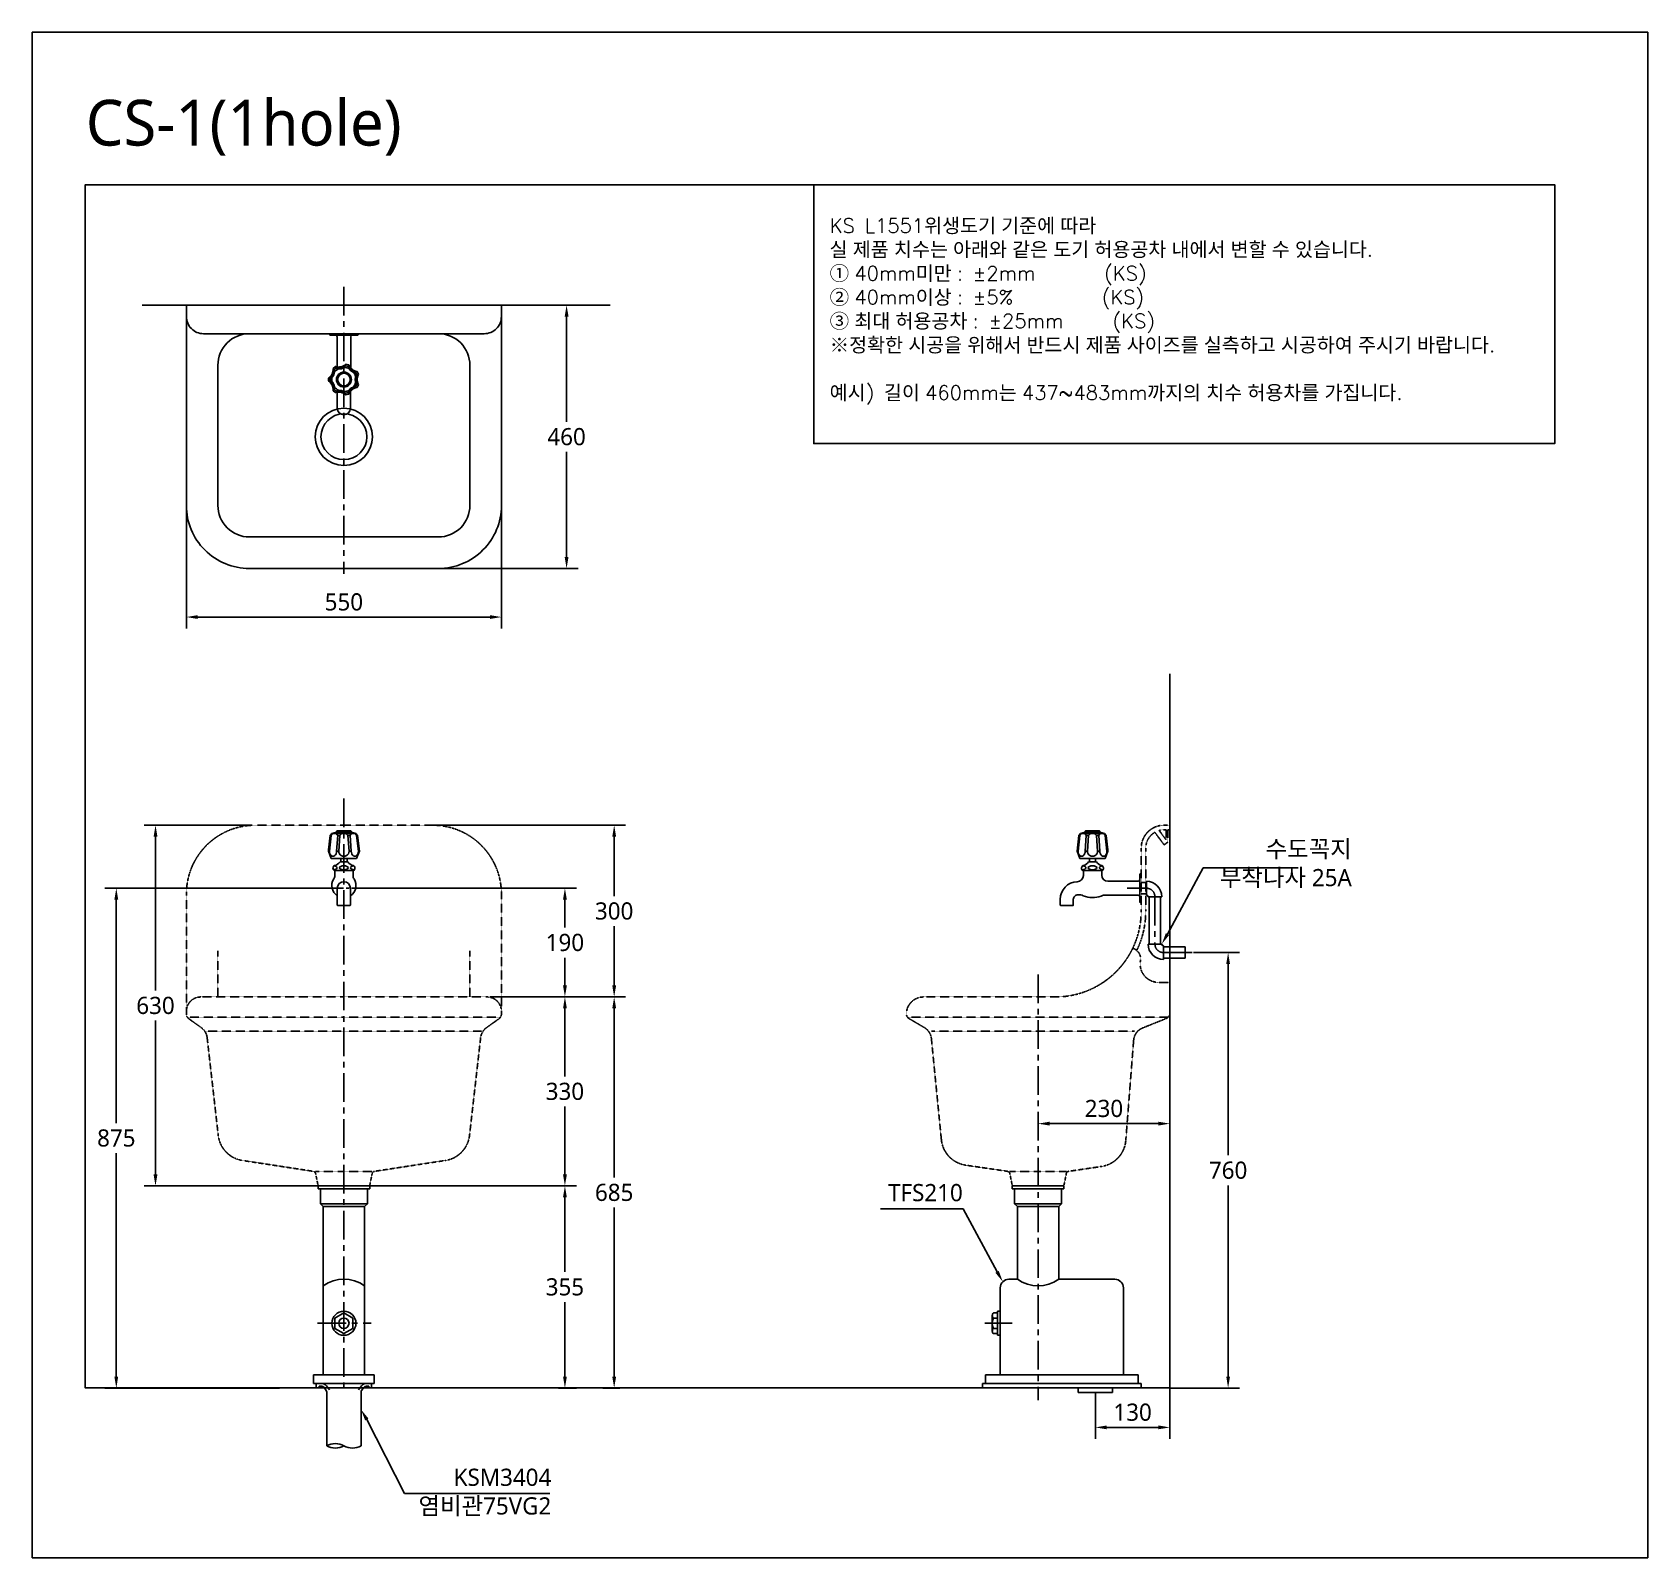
# Model space of a CAD drawing. Extents: x -115 to 2705, y -199 to 2465.
import ezdxf
from ezdxf.lldxf.tags import DXFTag

# ---------------------------------------------------------------- set-up
doc = ezdxf.new("R2010")
doc.units = 0
doc.header["$LTSCALE"] = 20
doc.header["$MEASUREMENT"] = 0
doc.linetypes.add('CENTER', pattern=[2, 1.25, -0.25, 0.25, -0.25])
doc.linetypes.add('HIDDEN2', pattern=[0.1875, 0.125, -0.0625])
doc.layers.get('0').update_dxf_attribs({"linetype": 'CONTINUOUS'})
doc.layers.get('DEFPOINTS').update_dxf_attribs({"linetype": 'CONTINUOUS'})
for name, color, linetype in [('1', 1, 'CONTINUOUS'), ('2', 2, 'CONTINUOUS'), ('3', 3, 'CONTINUOUS'), ('6', 6, 'CONTINUOUS'), ('CENTER', 2, 'CENTER'), ('FAUCET', 4, 'CONTINUOUS')]:
    doc.layers.add(name, color=color, linetype=linetype)
doc.styles.add('GHS', font='romans', dxfattribs={"bigfont": 'ghs'})
doc.styles.add('ROMANS', font='romans')
tags = doc.linetypes.add('DASHED', pattern=[0.75, 0.5, -0.25]).pattern_tags.tags
tags[6:7] = [DXFTag(74, 4), DXFTag(75, 0), DXFTag(340, '0'), DXFTag(46, 1.0), DXFTag(50, 0.0), DXFTag(44, 0.0), DXFTag(45, 0.0)]
tags[4:5] = [DXFTag(74, 4), DXFTag(75, 0), DXFTag(340, '0'), DXFTag(46, 1.0), DXFTag(50, 0.0), DXFTag(44, 0.0), DXFTag(45, 0.0)]
doc.dimstyles.get("Standard").update_dxf_attribs({"dimtxt": 2.5, "dimasz": 2, "dimexe": 2, "dimexo": 1, "dimgap": 2, "dimtad": 1, "dimdec": 0, "dimlfac": 10, "dimrnd": 1, "dimzin": 0, "dimdsep": 46, "dimtxsty": 'Standard', "dimcen": 0, "dimclrt": 2, "dimadec": 0, "dimazin": 0, "dimtfac": 1, "dimtdec": 0, "dimtofl": 0, "dimtmove": 0, "dimatfit": 3, "dimfxl": 0, "dimtolj": 1, "dimtzin": 0, "dimarcsym": 0})

# ---------------------------------------------------------------- blocks, each defined once
blk = doc.blocks.new('*D4')
at = {"layer": '3', "color": 3, "lineweight": -2}
for p, q in [((683.6, 780.3), (834.5, 780.3)), ((814.5, 760.3), (814.5, 641.6)), ((814.5, 470.3), (814.5, 588.9)), ((469.7, 450.3), (834.5, 450.3))]:
    blk.add_line(p, q, dxfattribs=at)
at = {"layer": '3', "color": 3}
for points in [[(811.2, 760.3), (817.9, 760.3), (814.5, 780.3)], [(811.2, 470.3), (817.9, 470.3), (814.5, 450.3)]]:
    blk.add_solid(points, dxfattribs=at)
at = {"layer": 'DEFPOINTS', "color": 0}
for p in [(683.6, 780.3), (469.7, 450.3), (814.5, 450.3)]:
    blk.add_point(p, dxfattribs=at)
at = {"layer": '3', "color": 2, "insert": (814.5, 615.3), "char_height": 30, "attachment_point": 5}
blk.add_mtext('\\A1;{\\fNanumGothic|b0|i0|c129|p50;330}', dxfattribs=at)
blk = doc.blocks.new('*D5')
at = {"layer": '3', "color": 3, "lineweight": -2}
for p, q in [((454.5, 970.3), (834.5, 970.3)), ((814.5, 950.3), (814.5, 901.6)), ((814.5, 800.3), (814.5, 848.9)), ((683.6, 780.3), (834.5, 780.3))]:
    blk.add_line(p, q, dxfattribs=at)
at = {"layer": '3', "color": 3}
for points in [[(811.2, 950.3), (817.9, 950.3), (814.5, 970.3)], [(811.2, 800.3), (817.9, 800.3), (814.5, 780.3)]]:
    blk.add_solid(points, dxfattribs=at)
at = {"layer": 'DEFPOINTS', "color": 0}
for p in [(454.5, 970.3), (683.6, 780.3), (814.5, 780.3)]:
    blk.add_point(p, dxfattribs=at)
at = {"layer": '3', "color": 2, "insert": (814.5, 875.3), "char_height": 30, "attachment_point": 5}
blk.add_mtext('\\A1;{\\fNanumGothic|b0|i0|c129|p50;190}', dxfattribs=at)
blk = doc.blocks.new('*D6')
at = {"layer": '3', "color": 3, "lineweight": -2}
for p, q in [((153.6, 1638.7), (153.6, 1423.8)), ((703.6, 1638.7), (703.6, 1423.8)), ((173.6, 1443.8), (683.6, 1443.8))]:
    blk.add_line(p, q, dxfattribs=at)
at = {"layer": '3', "color": 3}
for points in [[(173.6, 1447.1), (173.6, 1440.5), (153.6, 1443.8)], [(683.6, 1447.1), (683.6, 1440.5), (703.6, 1443.8)]]:
    blk.add_solid(points, dxfattribs=at)
at = {"layer": 'DEFPOINTS', "color": 0}
for p in [(153.6, 1638.7), (703.6, 1638.7), (703.6, 1443.8)]:
    blk.add_point(p, dxfattribs=at)
at = {"layer": '3', "color": 2, "insert": (428.6, 1470.1), "char_height": 30, "attachment_point": 5}
blk.add_mtext('\\A1;{\\fNanumGothic|b0|i0|c129|p50;550}', dxfattribs=at)
blk = doc.blocks.new('*D7')
at = {"layer": '3', "color": 3, "lineweight": -2}
for p, q in [((268.6, 1080.3), (79.7, 1080.3)), ((99.7, 1060.3), (99.7, 791.6)), ((99.7, 470.3), (99.7, 738.9)), ((387.6, 450.3), (79.7, 450.3))]:
    blk.add_line(p, q, dxfattribs=at)
at = {"layer": '3', "color": 3}
for points in [[(96.4, 1060.3), (103.1, 1060.3), (99.7, 1080.3)], [(96.4, 470.3), (103.1, 470.3), (99.7, 450.3)]]:
    blk.add_solid(points, dxfattribs=at)
at = {"layer": 'DEFPOINTS', "color": 0}
for p in [(99.7, 1080.3), (268.6, 1080.3), (387.6, 450.3)]:
    blk.add_point(p, dxfattribs=at)
at = {"layer": '3', "color": 2, "insert": (99.7, 765.3), "char_height": 30, "attachment_point": 5}
blk.add_mtext('\\A1;{\\fNanumGothic|b0|i0|c129|p50;630}', dxfattribs=at)
blk = doc.blocks.new('*D8')
at = {"layer": '3', "color": 3, "lineweight": -2}
for p, q in [((814.5, 450.3), (834.5, 450.3)), ((814.5, 430.3), (814.5, 300.1)), ((814.5, 117.3), (814.5, 247.4)), ((803.2, 97.3), (834.5, 97.3))]:
    blk.add_line(p, q, dxfattribs=at)
at = {"layer": '3', "color": 3}
for points in [[(811.2, 430.3), (817.9, 430.3), (814.5, 450.3)], [(811.2, 117.3), (817.9, 117.3), (814.5, 97.3)]]:
    blk.add_solid(points, dxfattribs=at)
at = {"layer": 'DEFPOINTS', "color": 0}
for p in [(814.5, 450.3), (803.2, 97.3), (814.5, 97.3)]:
    blk.add_point(p, dxfattribs=at)
at = {"layer": '3', "color": 2, "insert": (814.5, 273.8), "char_height": 30, "attachment_point": 5}
blk.add_mtext('\\A1;{\\fNanumGothic|b0|i0|c0|p50;355}', dxfattribs=at)
blk = doc.blocks.new('*D9')
at = {"layer": '3', "color": 3, "lineweight": -2}
for p, q in [((834.5, 780.3), (920.5, 780.3)), ((900.5, 760.3), (900.5, 465.1)), ((900.5, 117.3), (900.5, 412.5)), ((910.5, 97.3), (880.5, 97.3))]:
    blk.add_line(p, q, dxfattribs=at)
at = {"layer": '3', "color": 3}
for points in [[(897.2, 760.3), (903.9, 760.3), (900.5, 780.3)], [(897.2, 117.3), (903.9, 117.3), (900.5, 97.3)]]:
    blk.add_solid(points, dxfattribs=at)
at = {"layer": 'DEFPOINTS', "color": 0}
for p in [(834.5, 780.3), (900.5, 97.3), (910.5, 97.3)]:
    blk.add_point(p, dxfattribs=at)
at = {"layer": '3', "color": 2, "insert": (900.5, 438.8), "char_height": 30, "attachment_point": 5}
blk.add_mtext('\\A1;{\\fNanumGothic|b0|i0|c0|p50;685}', dxfattribs=at)
blk = doc.blocks.new('*D10')
at = {"layer": '3', "color": 3, "lineweight": -2}
for p, q in [((588.6, 1080.3), (920.5, 1080.3)), ((900.5, 1060.3), (900.5, 956.6)), ((900.5, 800.3), (900.5, 903.9)), ((834.5, 780.3), (920.5, 780.3))]:
    blk.add_line(p, q, dxfattribs=at)
at = {"layer": '3', "color": 3}
for points in [[(897.2, 1060.3), (903.9, 1060.3), (900.5, 1080.3)], [(897.2, 800.3), (903.9, 800.3), (900.5, 780.3)]]:
    blk.add_solid(points, dxfattribs=at)
at = {"layer": 'DEFPOINTS', "color": 0}
for p in [(588.6, 1080.3), (900.5, 1080.3), (834.5, 780.3)]:
    blk.add_point(p, dxfattribs=at)
at = {"layer": '3', "color": 2, "insert": (900.5, 930.3), "char_height": 30, "attachment_point": 5}
blk.add_mtext('\\A1;{\\fNanumGothic|b0|i0|c129|p50;300}', dxfattribs=at)
blk = doc.blocks.new('*D11')
at = {"layer": '3', "color": 3, "lineweight": -2}
for p, q in [((1640.6, 559), (1640.6, 579)), ((1870.6, 559), (1870.6, 579)), ((1660.6, 559), (1850.6, 559))]:
    blk.add_line(p, q, dxfattribs=at)
at = {"layer": '3', "color": 3}
for points in [[(1660.6, 562.4), (1660.6, 555.7), (1640.6, 559)], [(1850.6, 562.4), (1850.6, 555.7), (1870.6, 559)]]:
    blk.add_solid(points, dxfattribs=at)
at = {"layer": 'DEFPOINTS', "color": 0}
for p in [(1640.6, 559), (1870.6, 559), (1870.6, 559)]:
    blk.add_point(p, dxfattribs=at)
at = {"layer": '3', "color": 2, "insert": (1755.6, 585.4), "char_height": 30, "attachment_point": 5}
blk.add_mtext('\\A1;{\\fNanumGothic|b0|i0|c129|p50;230}', dxfattribs=at)
blk = doc.blocks.new('*D12')
at = {"layer": '3', "color": 3, "lineweight": -2}
for p, q in [((1911.8, 857.8), (1992.4, 857.8)), ((1972.4, 837.8), (1972.4, 503.9)), ((1972.4, 117.3), (1972.4, 451.2)), ((1870.6, 97.3), (1992.4, 97.3))]:
    blk.add_line(p, q, dxfattribs=at)
at = {"layer": '3', "color": 3}
for points in [[(1969.1, 837.8), (1975.7, 837.8), (1972.4, 857.8)], [(1969.1, 117.3), (1975.7, 117.3), (1972.4, 97.3)]]:
    blk.add_solid(points, dxfattribs=at)
at = {"layer": 'DEFPOINTS', "color": 0}
for p in [(1911.8, 857.8), (1972.4, 857.8), (1870.6, 97.3)]:
    blk.add_point(p, dxfattribs=at)
at = {"layer": '3', "color": 2, "insert": (1972.4, 477.5), "char_height": 30, "attachment_point": 5}
blk.add_mtext('\\A1;{\\fNanumGothic|b0|i0|c129|p50;760}', dxfattribs=at)
blk = doc.blocks.new('*D13')
at = {"layer": '3', "color": 3, "lineweight": -2}
for p, q in [((1740.6, 89.4), (1740.6, 8.5)), ((1870.6, 97.3), (1870.6, 8.5)), ((1760.6, 28.5), (1850.6, 28.5))]:
    blk.add_line(p, q, dxfattribs=at)
at = {"layer": '3', "color": 3}
for points in [[(1760.6, 31.9), (1760.6, 25.2), (1740.6, 28.5)], [(1850.6, 31.9), (1850.6, 25.2), (1870.6, 28.5)]]:
    blk.add_solid(points, dxfattribs=at)
at = {"layer": 'DEFPOINTS', "color": 0}
for p in [(1740.6, 89.4), (1870.6, 97.3), (1870.6, 28.5)]:
    blk.add_point(p, dxfattribs=at)
at = {"layer": '3', "color": 2, "insert": (1805.6, 54.9), "char_height": 30, "attachment_point": 5}
blk.add_mtext('\\A1;{\\fNanumGothic|b0|i0|c129|p50;130}', dxfattribs=at)
blk = doc.blocks.new('*D14')
at = {"layer": '3', "color": 3, "lineweight": -2}
for p, q in [((402.7, 970.3), (11.3, 970.3)), ((31.3, 950.3), (31.3, 560.1)), ((31.3, 117.3), (31.3, 507.5)), ((316.3, 97.3), (11.3, 97.3))]:
    blk.add_line(p, q, dxfattribs=at)
at = {"layer": '3', "color": 3}
for points in [[(27.9, 950.3), (34.6, 950.3), (31.3, 970.3)], [(27.9, 117.3), (34.6, 117.3), (31.3, 97.3)]]:
    blk.add_solid(points, dxfattribs=at)
at = {"layer": 'DEFPOINTS', "color": 0}
for p in [(402.7, 970.3), (31.3, 97.3), (316.3, 97.3)]:
    blk.add_point(p, dxfattribs=at)
at = {"layer": '3', "color": 2, "insert": (31.3, 533.8), "char_height": 30, "attachment_point": 5}
blk.add_mtext('\\A1;{\\fNanumGothic|b0|i0|c0|p50;875}', dxfattribs=at)
blk = doc.blocks.new('*D15')
at = {"layer": '3', "color": 3, "lineweight": -2}
for p, q in [((708.6, 1988.7), (837.4, 1988.7)), ((817.4, 1968.7), (817.4, 1785)), ((817.4, 1548.7), (817.4, 1732.4)), ((578.5, 1528.7), (837.4, 1528.7))]:
    blk.add_line(p, q, dxfattribs=at)
at = {"layer": '3', "color": 3}
for points in [[(814.1, 1968.7), (820.8, 1968.7), (817.4, 1988.7)], [(814.1, 1548.7), (820.8, 1548.7), (817.4, 1528.7)]]:
    blk.add_solid(points, dxfattribs=at)
at = {"layer": 'DEFPOINTS', "color": 0}
for p in [(708.6, 1988.7), (578.5, 1528.7), (817.4, 1528.7)]:
    blk.add_point(p, dxfattribs=at)
at = {"layer": '3', "color": 2, "insert": (817.4, 1758.7), "char_height": 30, "attachment_point": 5}
blk.add_mtext('\\A1;{\\fNanumGothic|b0|i0|c129|p50;460}', dxfattribs=at)

msp = doc.modelspace()

# ---------------------------------------------------------------- linework, layer by layer
at = {"color": 7}
msp.add_line((76.7037, 1988.69799), (893.78138, 1988.69799), dxfattribs=at)
at = {"linetype": 'HIDDEN2', "ltscale": 0.075}
for p, q in [((1860.61106, 1072.25841), (1862.61106, 1072.25841)), ((1862.61106, 1072.25841), (1864.10787, 1072.25841)), ((1864.10787, 1054.75934), (1864.10787, 1072.25841)), ((1867.10787, 1050.73209), (1867.10787, 1072.25841)), ((1867.10787, 1072.25841), (1870.61106, 1072.25841)), ((1844.38739, 1067.84088), (1860.69228, 1045.95295)), ((1851.95999, 1071.06683), (1864.10787, 1054.75934)), ((1860.69228, 1045.95295), (1867.10787, 1050.73209)), ((1828.61106, 930.25841), (1828.61106, 1040.25841)), ((208.63512, 860.91217), (208.63512, 780.26078)), ((648.63512, 860.91217), (648.63512, 780.26078)), ((1850.84842, 805.77489), (1870.61106, 805.77489)), ((1412.41414, 745.25841), (1867.9907, 745.25841)), ((1454.6869, 720.25841), (1808.6428, 720.25841)), ((1514.25463, 486.4873), (1587.12638, 475.77086)), ((1694.09574, 475.77086), (1751.15335, 484.16169)), ((1591.30182, 471.80465), (1595.12873, 452.67006)), ((1686.09339, 452.67006), (1689.92031, 471.80465)), ((1598.07047, 450.25841), (1640.61106, 450.25841)), ((1640.61106, 450.25841), (1683.15165, 450.25841))]:
    msp.add_line(p, q, dxfattribs=at)
at = {"color": 2}
for p, q in [((383.63512, 450.26078), (383.63512, 445.26078)), ((383.63512, 450.26078), (473.63512, 450.26078)), ((428.63512, 445.26078), (383.63512, 445.26078)), ((387.5983, 419.19365), (387.5983, 445.26078)), ((428.63512, 445.26078), (473.63512, 445.26078)), ((469.67193, 419.19365), (469.67193, 445.26078)), ((473.63512, 450.26078), (473.63512, 445.26078)), ((1595.61106, 450.25841), (1685.61106, 450.25841)), ((1595.61106, 450.25841), (1595.61106, 445.25841)), ((1640.61106, 445.25841), (1595.61106, 445.25841)), ((1599.57425, 419.19129), (1599.57425, 445.25841)), ((1640.61106, 445.25841), (1685.61106, 445.25841)), ((1681.64788, 419.19129), (1681.64788, 445.25841)), ((1685.61106, 450.25841), (1685.61106, 445.25841)), ((428.63512, 419.19365), (387.5983, 419.19365)), ((392.5983, 414.19365), (387.5983, 419.19365)), ((428.63512, 414.19365), (392.5983, 414.19365)), ((392.63512, 120.32448), (392.63512, 414.19365)), ((428.63512, 419.19365), (469.67193, 419.19365)), ((428.63512, 414.19365), (464.67193, 414.19365)), ((464.63512, 120.32448), (464.63512, 414.19365)), ((464.67193, 414.19365), (469.67193, 419.19365)), ((1640.61106, 419.19129), (1599.57425, 419.19129)), ((1604.57425, 414.19129), (1599.57425, 419.19129)), ((1640.61106, 414.19129), (1604.57425, 414.19129)), ((1604.61106, 287.32448), (1604.61106, 414.19129)), ((1640.61106, 419.19129), (1681.64788, 419.19129)), ((1640.61106, 414.19129), (1676.64788, 414.19129)), ((1676.61106, 287.32448), (1676.61106, 414.19129)), ((1676.64788, 414.19129), (1681.64788, 419.19129)), ((1604.61106, 287.32448), (1589.61106, 287.32448)), ((1774.61106, 287.32448), (1676.61106, 287.32448)), ((1574.61106, 120.32448), (1574.61106, 272.32448)), ((1789.61106, 120.32448), (1789.61106, 272.32448)), ((1562.61106, 228.33258), (1569.61106, 228.33258)), ((1569.61106, 189.33258), (1569.61106, 231.33258)), ((1569.61106, 231.33258), (1574.61106, 231.33258)), ((1560.61106, 223.83258), (1560.61106, 196.83258)), ((1562.61106, 219.33258), (1569.61106, 219.33258)), ((1562.61106, 201.33258), (1569.61106, 201.33258)), ((1562.61106, 192.33258), (1569.61106, 192.33258)), ((1569.61106, 189.33258), (1574.61106, 189.33258)), ((428.63512, 120.2905), (375.63512, 120.2905)), ((375.63512, 120.2905), (375.63512, 105.2905)), ((428.63512, 120.2905), (481.63512, 120.2905)), ((481.63512, 120.2905), (481.63512, 105.2905)), ((1682.11106, 120.2905), (1548.61106, 120.2905)), ((1548.61106, 120.2905), (1548.61106, 105.2905)), ((1682.11106, 120.2905), (1815.61106, 120.2905)), ((1815.61106, 120.2905), (1815.61106, 105.2905)), ((428.63512, 105.2905), (375.63512, 105.2905)), ((428.63512, 105.2905), (481.63512, 105.2905)), ((1682.11106, 105.2905), (1543.61106, 105.2905)), ((1543.61106, 105.2905), (1543.61106, 97.32448)), ((1682.11106, 105.2905), (1820.61106, 105.2905)), ((1820.61106, 105.2905), (1820.61106, 97.32448))]:
    msp.add_line(p, q, dxfattribs=at)
at = {"color": 7}
msp.add_lwpolyline([(153.63512, 1988.69799), (703.63512, 1988.69799), (703.63512, 1638.69799, -0.4142135624), (593.63512, 1528.69799), (263.63512, 1528.69799, -0.4142135624), (153.63512, 1638.69799)], format="xyb", close=True, dxfattribs=at)
for points in [[(153.63512, 1968.69962, 0.4142135624), (183.63512, 1938.69962), (263.63512, 1938.69962), (593.63512, 1938.69962), (673.63512, 1938.69962, 0.4142135624), (703.63512, 1968.69962, 0.4142135624)], [(263.63512, 1938.69962, 0.4142135624), (208.63512, 1883.69962), (208.63512, 1638.69799, 0.4142135624), (263.63512, 1583.69799), (593.63512, 1583.69799, 0.4142135624), (648.63512, 1638.69799), (648.63512, 1883.69962, 0.4142135624), (593.63512, 1938.69962, 0.4142135624)]]:
    msp.add_lwpolyline(points, format="xyb", dxfattribs=at)
at = {"linetype": 'HIDDEN2', "ltscale": 0.075}
msp.add_lwpolyline([(428.63512, 1080.26078), (273.63512, 1080.26078, 0.4142135624), (153.63512, 960.26078), (153.63512, 750.40696, 0.2422133275), (157.82274, 742.26962), (179.58209, 726.72722, -0.2124619272), (189.89127, 709.20663), (209.29135, 538.48593, 0.3401894009), (251.69691, 494.66345), (375.15044, 475.77323, -0.316854613), (379.32587, 471.80702), (383.15279, 452.67243, 0.357510765), (386.09453, 450.26078), (428.63512, 450.26078), (471.17571, 450.26078, 0.357510765), (474.11745, 452.67243), (477.94437, 471.80702, -0.316854613), (482.1198, 475.77323), (605.57332, 494.66345, 0.3401894009), (647.97889, 538.48593), (667.37896, 709.20663, -0.2124619272), (677.68814, 726.72722), (699.4475, 742.26962, 0.2422133275), (703.63512, 750.40696), (703.63512, 960.26078, 0.4142135624), (583.63512, 1080.26078)], format="xyb", close=True, dxfattribs=at)
for points in [[(1514.25463, 486.4873, -0.3442922307), (1471.77149, 531.04019), (1454.32936, 707.6161, 0.2395024871), (1442.13271, 726.70295), (1415.55076, 742.35062, -0.2752148499), (1410.62997, 751.32335, -0.4038521054), (1440.61106, 780.25841), (1670.61106, 780.25841, 0.4142135624), (1820.61106, 930.25841), (1820.61106, 1040.25841, -0.4142135624), (1860.61106, 1080.25841), (1870.61106, 1080.25841), (1870.61106, 752.00681, -0.3058553801), (1864.3529, 742.73327), (1823.01221, 726.05248, 0.2846059534), (1807.44317, 704.82115), (1793.72592, 529.72456, -0.3499729081), (1751.15335, 484.16169)], [(1805.79612, 865.25841, -0.3856312961), (1819.3346, 843.51249, 0.467748096), (1850.84842, 805.77489, 0.467748096)], [(428.63512, 780.26078), (178.63512, 780.26078, 0.4142135624), (153.63512, 755.26078)], [(703.63512, 755.26078, 0.4142135624), (678.63512, 780.26078), (428.63512, 780.26078)]]:
    msp.add_lwpolyline(points, format="xyb", dxfattribs=at)
for points in [[(155.06092, 745.26078), (428.63512, 745.26078)], [(428.63512, 745.26078), (702.20931, 745.26078)], [(188.21548, 720.26078), (428.63512, 720.26078)], [(428.63512, 720.26078), (669.05476, 720.26078)], [(378.94474, 475.26078), (428.63512, 475.26078), (478.32549, 475.26078)], [(1590.92069, 475.25841), (1640.61106, 475.25841), (1690.30144, 475.25841)]]:
    msp.add_lwpolyline(points, dxfattribs=at)
at = {"color": 2}
msp.add_lwpolyline([(444.22358, 219.33258), (428.63512, 228.33258), (413.04666, 219.33258), (413.04666, 201.33258), (428.63512, 192.33258), (444.22358, 201.33258)], close=True, dxfattribs=at)
at = {"color": 7}
for radius in [50, 40]:
    msp.add_circle((428.63512, 1758.69799), radius, dxfattribs=at)
at = {"color": 2}
for radius in [21, 9]:
    msp.add_circle((428.63512, 210.33258), radius, dxfattribs=at)
at = {"linetype": 'HIDDEN2', "ltscale": 0.075}
for centre, radius, start, end in [((1860.61106, 1040.25841), 32, 90, 105.68486199), ((1860.61106, 1040.25841), 32, 120.46352878, 180), ((1670.61106, 930.25841), 158, 334.20152195, 0), ((1586.39891, 470.82407), 5, 11.30993247, 81.63411388), ((1598.07047, 453.25841), 3, 191.30993247, 270), ((1683.15165, 453.25841), 3, 270, 348.69006753), ((1694.82321, 470.82407), 5, 98.36588612, 168.69006753)]:
    msp.add_arc(centre, radius, start, end, dxfattribs=at)
at = {"color": 2}
for centre, radius, start, end in [((428.63512, 225.11866), 62.20582, 54.63915617, 125.36084383), ((1589.61106, 272.32448), 15, 90, 180), ((1640.61106, 338.05478), 62.20582, 234.63915617, 305.36084383), ((1774.61106, 272.32448), 15, 360, 90), ((1566.67356, 223.83258), 6.0625, 132.07502205, 227.92497795), ((1581.86106, 210.33258), 21.25, 154.94238458, 205.05761542), ((1566.67356, 196.83258), 6.0625, 132.07502205, 227.92497795)]:
    msp.add_arc(centre, radius, start, end, dxfattribs=at)
at = {"layer": '1', "color": 3}
for p, q in [((1928.69345, 1005.63367), (1866.61106, 890.0954)), ((1928.69345, 1005.63367), (2094.41352, 1005.63367)), ((1510.01228, 410.03883), (1365.70077, 410.03883)), ((1510.01228, 410.03883), (1569.00446, 300.25159)), ((534.27507, -87.15323), (468.63512, 42.25577)), ((534.27507, -87.15323), (788.42979, -87.15323))]:
    msp.add_line(p, q, dxfattribs=at)
for points in [[(1863.72431, 891.76206), (1869.49781, 888.42873), (1856.61106, 872.77489)], [(1571.89121, 301.91825), (1566.11771, 298.58492), (1579.00446, 282.93108)], [(465.74837, 40.5891), (471.52187, 43.92244), (458.63512, 59.57628)]]:
    msp.add_solid(points, dxfattribs=at)
at = {"layer": '3', "color": 7}
msp.add_lwpolyline([(-115.36359, 2465.10469), (2704.90514, 2465.10469), (2704.90514, -199.07542), (-115.36359, -199.07542)], close=True, dxfattribs=at)
at = {"layer": '3', "linetype": 'DASHED'}
msp.add_lwpolyline([(1248.85742, 2198.69799), (2542.73398, 2198.69799), (2542.73398, 1746.85144), (1248.85742, 1746.85144)], close=True, dxfattribs=at)
at = {"layer": '3'}
msp.add_arc((1859.61106, 872.77489), 25, 180, 180, dxfattribs=at)
at = {"layer": '6', "color": 5}
msp.add_lwpolyline([(1248.85742, 2198.69799), (-22.89728, 2198.69799), (-22.89728, 97.32448), (1870.61106, 97.32448), (1870.61106, 1344.46821)], dxfattribs=at)
at = {"layer": 'CENTER', "color": 1, "linetype": 'CENTER', "ltscale": 2}
for p, q in [((428.63512, 2020.45297), (428.63512, 1519.42506)), ((428.63512, 1126.94738), (428.63512, 88.64754)), ((1640.61106, 819.47821), (1640.61106, 76.33779))]:
    msp.add_line(p, q, dxfattribs=at)
at = {"layer": 'CENTER', "color": 2, "linetype": 'CENTER'}
msp.add_line((402.74384, 970.26078), (454.46251, 970.26078), dxfattribs=at)
at = {"layer": 'CENTER', "color": 2, "linetype": 'CENTER', "ltscale": 2}
for p, q in [((1795.95279, 970.26078), (1829.61106, 970.26078)), ((1844.61106, 955.26078), (1844.61106, 872.77489)), ((1859.61106, 857.77489), (1911.79664, 857.77489)), ((382.43832, 210.33258), (476.42548, 210.33258)), ((1547.49185, 210.33258), (1595.51011, 210.33258))]:
    msp.add_line(p, q, dxfattribs=at)
for centre, start, end in [((1829.61106, 955.26078), 360, 90), ((1859.61106, 872.77489), 180, 270)]:
    msp.add_arc(centre, 15, start, end, dxfattribs=at)
at = {"layer": 'FAUCET', "color": 4, "linetype": 'Continuous'}
for p, q in [((404.88512, 1936.19962), (413.63512, 1936.19962)), ((443.63512, 1936.19962), (413.63512, 1936.19962)), ((416.63512, 1933.19962), (416.63512, 1880.65903)), ((440.63512, 1933.19962), (440.63512, 1878.66341)), ((452.38512, 1936.19962), (443.63512, 1936.19962)), ((413.75547, 1881.30056), (409.84631, 1878.18311)), ((409.84631, 1878.18311), (411.90597, 1875.84097)), ((413.75547, 1881.30056), (415.58057, 1878.77137)), ((432.20586, 1885.51174), (431.65888, 1882.44114)), ((437.0805, 1884.39913), (432.20586, 1885.51174)), ((437.0805, 1884.39913), (436.24104, 1881.39529)), ((451.87657, 1872.59967), (449.13484, 1871.11283)), ((454.04599, 1868.09482), (451.17409, 1866.87828)), ((454.04599, 1868.09482), (451.87657, 1872.59967)), ((401.63512, 1861.13238), (401.63512, 1856.13238)), ((401.63512, 1861.13238), (404.75045, 1860.98238)), ((401.63512, 1856.13238), (404.75045, 1856.28238)), ((409.84631, 1839.08166), (411.90597, 1841.4238)), ((409.84631, 1839.08166), (413.75547, 1835.96421)), ((413.75547, 1835.96421), (415.58057, 1838.49339)), ((417.13512, 1836.6702), (417.13512, 1808.69962)), ((428.63512, 1858.13238), (428.63512, 1859.13238)), ((428.63512, 1858.13238), (428.63512, 1859.13238)), ((428.63512, 1858.13238), (428.63512, 1859.13238)), ((428.63512, 1858.54238), (428.63512, 1858.72238)), ((432.20586, 1831.75303), (431.65888, 1834.82363)), ((437.0805, 1832.86563), (436.24104, 1835.86947)), ((440.13512, 1838.02341), (440.13512, 1808.69962)), ((451.87657, 1844.6651), (449.13484, 1846.15194)), ((454.04599, 1849.16994), (451.17409, 1850.38649)), ((451.87657, 1844.6651), (454.04599, 1849.16994)), ((432.20586, 1831.75303), (437.0805, 1832.86563)), ((477.02187, 97.32448), (380.24836, 97.32448)), ((385.26617, 97.32448), (385.26617, 100.27269)), ((385.26617, 100.27269), (389.86948, 100.27269)), ((393.92463, 98.21025), (397.67245, 93.06774)), ((398.63512, 90.11237), (398.63512, -3.67552)), ((458.63512, 90.11237), (458.63512, -3.67552)), ((463.34561, 98.21025), (459.59778, 93.06774)), ((472.00406, 100.27269), (467.40076, 100.27269)), ((472.00406, 97.32448), (472.00406, 100.27269)), ((1710.61106, 97.32448), (1710.61106, 89.35845)), ((1710.61106, 89.35845), (1770.61106, 89.35845)), ((1770.61106, 97.32448), (1770.61106, 89.35845))]:
    msp.add_line(p, q, dxfattribs=at)
at = {"layer": 'FAUCET'}
for p, q in [((404.63512, 1062.06078), (401.89387, 1037.38951)), ((406.36884, 1062.06699), (403.36131, 1035.06783)), ((407.63512, 1066.06078), (404.63512, 1062.06078)), ((406.36884, 1062.06699), (404.64267, 1062.06747)), ((415.63512, 1068.06078), (407.63512, 1066.06078)), ((415.7031, 1066.06078), (407.63512, 1066.06078)), ((428.63512, 1068.06078), (415.63512, 1068.06078)), ((418.23512, 1068.06078), (415.63512, 1068.06078)), ((449.63512, 1066.06078), (415.70311, 1066.06078)), ((415.73631, 1068.43842), (416.10639, 1069.8196)), ((417.83391, 1062.06078), (415.77426, 1035.06078)), ((418.55788, 1068.06078), (416.02609, 1068.06078)), ((417.63512, 1070.56078), (417.07232, 1070.56078)), ((417.63512, 1070.56078), (428.63512, 1070.56078)), ((417.75483, 1062.06078), (421.51285, 1062.06078)), ((418.23512, 1068.06078), (428.63512, 1068.06078)), ((418.23512, 1068.06078), (418.55788, 1068.06078)), ((421.50852, 1062.06078), (419.68342, 1035.06078)), ((420.88567, 1068.06078), (428.63512, 1068.06078)), ((420.88567, 1068.06078), (423.43693, 1068.06078)), ((423.43693, 1068.06078), (428.63512, 1068.06078)), ((439.63512, 1070.56078), (428.63512, 1070.56078)), ((436.38456, 1068.06078), (428.63512, 1068.06078)), ((433.83331, 1068.06078), (428.63512, 1068.06078)), ((439.03512, 1068.06078), (428.63512, 1068.06078)), ((439.51541, 1062.06078), (435.75738, 1062.06078)), ((435.76172, 1062.06078), (437.58682, 1035.06078)), ((438.71236, 1068.06078), (441.24415, 1068.06078)), ((439.03512, 1068.06078), (438.71236, 1068.06078)), ((439.03512, 1068.06078), (441.63512, 1068.06078)), ((439.03512, 1068.06078), (441.63512, 1068.06078)), ((439.43633, 1062.06078), (441.49598, 1035.06078)), ((439.63512, 1070.56078), (440.19792, 1070.56078)), ((441.53393, 1068.43842), (441.16384, 1069.8196)), ((441.63512, 1068.06078), (449.63512, 1066.06078)), ((449.63512, 1066.06078), (452.63512, 1062.06078)), ((450.90895, 1062.06078), (453.90895, 1035.06078)), ((450.90895, 1062.06078), (452.63512, 1062.06078)), ((452.63512, 1062.06078), (455.63512, 1035.06078)), ((1711.61106, 1062.06078), (1708.61106, 1035.06078)), ((1713.33723, 1062.06078), (1710.33723, 1035.06078)), ((1714.61106, 1066.06078), (1711.61106, 1062.06078)), ((1713.33723, 1062.06078), (1711.61106, 1062.06078)), ((1722.61106, 1068.06078), (1714.61106, 1066.06078)), ((1714.61106, 1066.06078), (1748.54307, 1066.06078)), ((1725.21106, 1068.06078), (1722.61106, 1068.06078)), ((1725.21106, 1068.06078), (1722.61106, 1068.06078)), ((1722.71225, 1068.43842), (1723.08234, 1069.8196)), ((1724.80985, 1062.06078), (1722.7502, 1035.06078)), ((1725.53382, 1068.06078), (1723.00203, 1068.06078)), ((1724.61106, 1070.56078), (1724.04826, 1070.56078)), ((1724.61106, 1070.56078), (1735.61106, 1070.56078)), ((1724.73077, 1062.06078), (1728.4888, 1062.06078)), ((1725.21106, 1068.06078), (1735.61106, 1068.06078)), ((1725.21106, 1068.06078), (1725.53382, 1068.06078)), ((1728.48446, 1062.06078), (1726.65936, 1035.06078)), ((1727.86162, 1068.06078), (1735.61106, 1068.06078)), ((1730.41287, 1068.06078), (1735.61106, 1068.06078)), ((1746.61106, 1070.56078), (1735.61106, 1070.56078)), ((1740.80925, 1068.06078), (1735.61106, 1068.06078)), ((1743.36051, 1068.06078), (1735.61106, 1068.06078)), ((1746.01106, 1068.06078), (1735.61106, 1068.06078)), ((1735.61106, 1068.06078), (1748.61106, 1068.06078)), ((1743.36051, 1068.06078), (1740.80925, 1068.06078)), ((1746.49135, 1062.06078), (1742.73333, 1062.06078)), ((1742.73766, 1062.06078), (1744.56277, 1035.06078)), ((1746.01106, 1068.06078), (1745.6883, 1068.06078)), ((1745.6883, 1068.06078), (1748.2201, 1068.06078)), ((1746.01106, 1068.06078), (1748.61106, 1068.06078)), ((1746.41227, 1062.06078), (1748.47192, 1035.06078)), ((1746.61106, 1070.56078), (1747.17386, 1070.56078)), ((1748.50987, 1068.43842), (1748.13979, 1069.8196)), ((1748.54308, 1066.06078), (1756.61106, 1066.06078)), ((1748.61106, 1068.06078), (1756.61106, 1066.06078)), ((1756.61106, 1066.06078), (1759.61106, 1062.06078)), ((1757.87734, 1062.06699), (1759.60351, 1062.06747)), ((1757.87734, 1062.06699), (1760.88487, 1035.06783)), ((1759.61106, 1062.06078), (1762.35231, 1037.38951)), ((401.89387, 1037.38951), (401.63512, 1035.06078)), ((401.63512, 1035.06078), (406.63512, 1022.06078)), ((403.36131, 1035.06783), (401.63514, 1035.06831)), ((428.63512, 1022.06078), (406.63512, 1022.06078)), ((415.77426, 1035.06078), (419.68342, 1035.06078)), ((421.88512, 1016.07894), (422.88512, 1016.07894)), ((422.88512, 1016.07894), (423.13512, 1016.07894)), ((423.13512, 1019.86302), (423.13512, 1022.06078)), ((423.13512, 1019.86302), (423.13512, 1016.07894)), ((423.13512, 1016.07894), (434.13512, 1016.07894)), ((450.63512, 1022.06078), (428.63512, 1022.06078)), ((434.13512, 1016.07894), (434.13512, 1022.06078)), ((434.38512, 1016.07894), (434.13512, 1016.07894)), ((435.38512, 1016.07894), (434.38512, 1016.07894)), ((441.49598, 1035.06078), (437.58682, 1035.06078)), ((455.63512, 1035.06078), (450.63512, 1022.06078)), ((453.90895, 1035.06078), (455.63512, 1035.06078)), ((1710.33723, 1035.06078), (1708.61106, 1035.06078)), ((1708.61106, 1035.06078), (1713.61106, 1022.06078)), ((1713.61106, 1022.06078), (1735.61106, 1022.06078)), ((1722.7502, 1035.06078), (1726.65936, 1035.06078)), ((1728.86106, 1016.07894), (1729.86106, 1016.07894)), ((1729.86106, 1016.07894), (1730.11106, 1016.07894)), ((1730.11106, 1016.07894), (1730.11106, 1022.06078)), ((1741.11106, 1016.07894), (1730.11106, 1016.07894)), ((1735.61106, 1022.06078), (1757.61106, 1022.06078)), ((1741.11106, 1019.86302), (1741.11106, 1022.06078)), ((1741.11106, 1019.86302), (1741.11106, 1016.07894)), ((1741.36106, 1016.07894), (1741.11106, 1016.07894)), ((1742.36106, 1016.07894), (1741.36106, 1016.07894)), ((1748.47192, 1035.06078), (1744.56277, 1035.06078)), ((1762.61106, 1035.06078), (1757.61106, 1022.06078)), ((1760.88487, 1035.06783), (1762.61104, 1035.06831)), ((1762.35231, 1037.38951), (1762.61106, 1035.06078)), ((411.92203, 1001.07894), (445.38512, 1001.07894)), ((412.63512, 1001.07894), (412.63512, 992.29038)), ((444.63512, 1001.07894), (444.63512, 992.29038)), ((1752.32415, 1001.07894), (1718.86106, 1001.07894)), ((1719.61106, 1001.07894), (1719.61106, 992.60168)), ((1751.61106, 1001.07894), (1751.61106, 992.76078)), ((1818.11106, 994.01078), (1818.11106, 985.26078)), ((417.13512, 940.76078), (417.13512, 970.1087)), ((440.13512, 940.76078), (440.13512, 970.1087)), ((1815.11106, 982.26078), (1762.11106, 982.26078)), ((1818.11106, 985.26078), (1818.11106, 955.26078)), ((1820.61106, 980.26078), (1829.61106, 980.26078)), ((1820.61106, 960.26078), (1829.61106, 960.26078)), ((1829.61106, 958.26078), (1829.61106, 982.26078)), ((439.63512, 940.26078), (417.63512, 940.26078)), ((1679.11106, 940.76078), (1679.11106, 950.62847)), ((1679.61106, 940.26078), (1681.81106, 940.26078)), ((1681.81106, 940.26078), (1690.61106, 940.26078)), ((1690.61106, 940.26078), (1699.41106, 940.26078)), ((1699.41106, 940.26078), (1701.61106, 940.26078)), ((1702.11106, 940.76078), (1702.11106, 950.92162)), ((1815.11106, 958.26078), (1759.65789, 958.26078)), ((1818.11106, 946.51078), (1818.11106, 955.26078)), ((1832.61106, 955.26078), (1856.61106, 955.26078)), ((1834.61106, 955.26078), (1834.61106, 872.77489)), ((1854.61106, 955.26078), (1854.61106, 872.77489)), ((1856.61106, 872.77489), (1832.61106, 872.77489)), ((1859.61106, 869.77489), (1859.61106, 845.77489)), ((1897.6105, 867.77489), (1859.61106, 867.77489)), ((1897.6105, 847.77489), (1859.61106, 847.77489)), ((1897.6105, 867.77489), (1897.6105, 847.77489))]:
    msp.add_line(p, q, dxfattribs=at)
at = {"layer": 'FAUCET', "color": 4, "linetype": 'Continuous'}
for points in [[(380.24836, 97.32448), (380.24836, 105.2905), (389.86948, 105.2905, -0.239689505), (397.97977, 101.16562), (403.25142, 93.93224, -0.1587617692)], [(477.02187, 97.32448), (477.02187, 105.2905), (467.40076, 105.2905, 0.239689505), (459.29046, 101.16562), (454.01882, 93.93224, 0.1587617692)]]:
    msp.add_lwpolyline(points, format="xyb", dxfattribs=at)
for radius in [13, 12.33013, 11]:
    msp.add_circle((428.63512, 1858.63238), radius, dxfattribs=at)
for centre, radius, start, end in [((404.88512, 1937.44962), 1.25, 90, 270), ((413.63512, 1933.19962), 3, 0, 90), ((443.63512, 1933.19962), 3, 90, 180), ((452.38512, 1937.44962), 1.25, 270, 90), ((396.44447, 1874.13458), 14, 291.76253008, 16.80889849), ((390.89625, 1876.80646), 19, 304.41641937, 4.1550092), ((399.86412, 1872.48776), 12.5, 293.01089184, 15.56053673), ((428.63512, 1858.63238), 21, 167.72211823, 192.27788177), ((428.63512, 1858.63238), 24, 122.95221311, 134.19064403), ((428.63512, 1858.63238), 21, 116.2935468, 140.84931034), ((420.68468, 1893.46551), 14, 240.33395865, 325.38032706), ((419.31439, 1899.46917), 19, 252.98784794, 312.72643777), ((421.52927, 1889.76514), 12.5, 241.58232041, 324.1319653), ((428.63512, 1858.63238), 21, 64.86497537, 89.42073892), ((428.63512, 1858.63238), 24, 71.52364169, 82.7620726), ((448.54527, 1883.59892), 12.5, 190.15374898, 272.70339387), ((450.91174, 1886.56638), 14, 188.90538722, 273.95175564), ((454.75122, 1891.38094), 19, 201.55927651, 261.29786634), ((428.63512, 1858.63238), 21, 13.43640394, 37.99216749), ((460.56852, 1858.63238), 12.5, 138.72517755, 221.27482245), ((428.63512, 1858.63238), 24, 20.09507026, 31.33350117), ((464.36404, 1858.63238), 14, 137.47681579, 222.52318421), ((470.5221, 1858.63238), 19, 150.13070509, 209.86929491), ((390.89625, 1840.4583), 19, 355.8449908, 55.58358063), ((396.44447, 1843.13018), 14, 343.19110151, 68.23746992), ((428.63512, 1858.63238), 24, 174.38078454, 185.61921546), ((399.86412, 1844.777), 12.5, 344.43946327, 66.98910816), ((428.63512, 1858.63238), 24, 225.80935597, 237.04778689), ((428.63512, 1858.63238), 21, 219.15068966, 243.7064532), ((420.68468, 1823.79926), 14, 34.61967294, 119.66604135), ((419.31439, 1817.7956), 19, 47.27356223, 107.01215206), ((421.52927, 1827.49962), 12.5, 35.8680347, 118.41767959), ((428.63512, 1858.63238), 21, 270.57926108, 295.13502463), ((428.63512, 1858.63238), 24, 277.2379274, 288.47635831), ((448.54527, 1833.66585), 12.5, 87.29660613, 169.84625102), ((450.91174, 1830.69839), 14, 86.04824436, 171.09461278), ((454.75122, 1825.88382), 19, 98.70213366, 158.44072349), ((428.63512, 1858.63238), 21, 322.00783251, 346.56359606), ((428.63512, 1858.63238), 24, 328.66649883, 339.90492974), ((428.63512, 1808.69962), 11.5, 180, 0), ((389.86948, 95.25488), 5.01781, 36.08435624, 90), ((393.61731, 90.11237), 5.01781, 0, 36.08435624), ((463.65293, 90.11237), 5.01781, 143.91564376, 180), ((467.40076, 95.25488), 5.01781, 90, 143.91564376), ((413.63512, -30.25144), 30.51687, 60.55871, 119.44129), ((413.63512, 22.90039), 30.51687, 240.55871, 299.44129), ((443.63512, 22.90039), 30.51687, 240.55871, 299.44129)]:
    msp.add_arc(centre, radius, start, end, dxfattribs=at)
at = {"layer": 'FAUCET'}
for centre, radius, start, end in [((412.10456, 1059.9529), 6.11292, 20.20102689, 159.76701102), ((416.02609, 1068.36078), 0.3, 165, 270), ((417.07232, 1069.56078), 1, 90, 165), ((428.63729, 1057.71608), 8.34469, 31.37609332, 148.62390668), ((445.17264, 1059.94829), 6.11292, 20.21700793, 159.78299207), ((440.19792, 1069.56078), 1, 15, 90), ((441.24415, 1068.36078), 0.3, 270, 15), ((1719.07354, 1059.94829), 6.11292, 20.21700793, 159.78299207), ((1723.00203, 1068.36078), 0.3, 165, 270), ((1724.04826, 1069.56078), 1, 90, 165), ((1735.6089, 1057.71608), 8.34469, 31.37609332, 148.62390668), ((1752.14162, 1059.9529), 6.11292, 20.23298898, 159.79897311), ((1747.17386, 1069.56078), 1, 15, 90), ((1748.2201, 1068.36078), 0.3, 270, 15), ((407.7256, 1027.19236), 18, 284.61076015, 321.87259023), ((428.63512, 1034.97677), 8.9521, 179.46234174, 0.53765826), ((449.54463, 1027.19236), 18, 218.12740977, 255.38923985), ((1714.70155, 1027.19236), 18, 284.61076015, 321.87259023), ((1735.61106, 1034.97677), 8.9521, 179.46234174, 0.53765826), ((1756.52058, 1027.19236), 18, 218.12740977, 255.38923985), ((414.53512, 1005.31893), 5, 116.98769723, 237.99454517), ((401.63512, 992.29038), 11, 327.18867667, 0), ((455.63512, 992.29038), 11, 180, 212.81132333), ((442.73512, 1005.31893), 5, 302.00545483, 63.01230277), ((1708.61106, 992.60168), 11, 272.0467131, 0), ((1721.51106, 1005.31893), 5, 116.98769723, 237.99454517), ((1762.11106, 992.76078), 10.5, 180, 270), ((1749.71106, 1005.31893), 5, 302.00545483, 63.01230277), ((1819.36106, 994.01078), 1.25, 0, 180), ((428.63512, 974.88252), 21.12528, 147.18867667, 237.01828135), ((428.63512, 970.1087), 11.5, 0, 180), ((428.63512, 974.88252), 21.12528, 302.98171865, 32.81132333), ((1710.11106, 950.62847), 31, 92.0467131, 180), ((1710.11106, 950.92162), 8, 89.36554942, 180), ((1709.92282, 933.92266), 25, 67.27619228, 89.36554942), ((1829.61106, 955.26078), 25, 359.9999999999999, 0), ((1815.11106, 985.26078), 3, 270, 0), ((1829.61106, 955.26078), 27, 360, 90), ((417.63512, 940.76078), 0.5, 180, 270), ((439.63512, 940.76078), 0.5, 270, 0), ((1679.61106, 940.76078), 0.5, 180, 270), ((1701.61106, 940.76078), 0.5, 270, 0), ((1735.61106, 995.26078), 41.5, 247.27619228, 291.1988868), ((1759.65789, 933.26078), 25, 90, 111.1988868), ((1815.11106, 955.26078), 3, 0, 90), ((1819.36106, 946.51078), 1.25, 180, 0), ((1829.61106, 955.26078), 3, 0, 90), ((1859.61106, 872.77489), 27, 180, 270), ((1859.61106, 872.77489), 3, 180, 270)]:
    msp.add_arc(centre, radius, start, end, dxfattribs=at)
for centre, major_axis, ratio, start_param, end_param in [((409.5678, 1035.0661), (0.00252, 9.0361), 0.6868543531, 1.5707963268, 4.7123889804), ((1716.54372, 1035.06078), (0, 9.0361), 0.6868543531, 1.5707963268, 4.7123889804), ((1716.57134, 1005.96416), (-7.48224, 0), 0.4595843298, 1.6752726795, 4.4554330062), ((1754.99823, 1005.96416), (-7.48224, 0), 0.4595843298, 5.0106534349, 7.7044441565)]:
    msp.add_ellipse(centre, major_axis=major_axis, ratio=ratio, start_param=start_param, end_param=end_param, dxfattribs=at)
at = {"layer": 'FAUCET', "extrusion": (0, 0, -1)}
for centre, major_axis, ratio, start_param, end_param in [((447.70246, 1035.06078), (0, 9.0361), 0.6868543531, 1.5707963268, 4.7123889804), ((1754.67838, 1035.0661), (-0.00252, 9.0361), 0.6868543531, 1.5707963268, 4.7123889804), ((409.24795, 1005.96416), (7.48224, 0), 0.4595843298, 5.0106534349, 7.7044441565), ((447.67484, 1005.96416), (7.48224, 0), 0.4595843298, 1.6752726795, 4.4554330062)]:
    msp.add_ellipse(centre, major_axis=major_axis, ratio=ratio, start_param=start_param, end_param=end_param, dxfattribs=at)
msp.add_ellipse((428.63512, 1005.96416), major_axis=(7.48224, 0), ratio=0.4595843298, dxfattribs=at)
at = {"layer": 'FAUCET'}
msp.add_ellipse((1735.61106, 1005.96416), major_axis=(-7.48224, 0), ratio=0.4595843298, dxfattribs=at)

# ---------------------------------------------------------------- texts
at = {"insert": (-22.03896, 2347.19585), "char_height": 80, "width": 563.3, "attachment_point": 1, "style": 'GHS'}
msp.add_mtext('{\\fNanumGothic|b0|i0|c0|p50;CS-1\\fNanumGothic|b0|i0|c129|p50;(1hole)}', dxfattribs=at)
at = {"layer": '1', "color": 2, "char_height": 30, "width": 259.0456172, "attachment_point": 3}
for s, insert in [('{\\fNanumGothic|b0|i0|c129|p50;수도꼭지\\P부착나사 25A}', (2188.28827, 1053.79786)), ('{\\fNanumGothic|b0|i0|c0|p50;TFS210}', (1509.11845, 453.60926))]:
    msp.add_mtext(s, dxfattribs=dict(at, insert=insert))
at = {"layer": '1', "color": 2, "insert": (790.70338, -43.58316), "char_height": 30, "attachment_point": 3}
msp.add_mtext('{\\fNanumGothic|b0|i0|c0|p50;KSM3404\\P\\fNanumGothic|b0|i0|c129|p50;염비관\\fNanumGothic|b0|i0|c0|p50;75VG2}', dxfattribs=at)
at = {"layer": '2', "insert": (1276.67387, 1977.48108), "char_height": 25, "attachment_point": 4, "style": 'ROMANS'}
msp.add_mtext('KS L1551{\\fGulim|b0|i0|c129|p49;위생도기 기준에 따라 \\P실 제품 치수는 아래와 같은 도기 허용공차 내에서 변할 수 있습니다}. \\P{\\fGulim|b0|i0|c129|p49;① }40mm{\\fGulim|b0|i0|c129|p49;미만 }: ±2mm       (KS) \\P{\\fGulim|b0|i0|c129|p49;② }40mm{\\fGulim|b0|i0|c129|p49;이상 }: ±5%         (KS)\\P{\\fGulim|b0|i0|c129|p49;③ 최대 허용공차 }: ±25mm     (KS)\\P{\\fGulim|b0|i0|c0|p49;※\\fGulim|b0|i0|c129|p49;정확한 시공을 위해서 반드시 제품 사이즈를 실측하고 시공하여 주시기 바랍니다}.\\P\\P{\\fGulim|b0|i0|c129|p49;예시}) {\\fGulim|b0|i0|c129|p49;길이 }460mm{\\fGulim|b0|i0|c129|p49;는 }437~483mm{\\fGulim|b0|i0|c129|p49;까지의 치수 허용차를 가집니다}.', dxfattribs=at)

# ---------------------------------------------------------------- dimensions: what is measured, and where the dimension line sits
at = {"layer": '3'}
for base, p1, p2, text, picture, middle in [((817.43193, 1528.69799), (708.63512, 1988.69799), (578.5133, 1528.69799), '{\\fNanumGothic|b0|i0|c129|p50;<>}', '*D15', (817.43193, 1758.69799)), ((900.5172, 1080.26078), (834.54533, 780.26078), (588.63512, 1080.26078), '{\\fNanumGothic|b0|i0|c129|p50;<>}', '*D10', (900.5172, 930.26078)), ((31.26206, 97.32448), (402.74384, 970.26078), (316.34427, 97.32448), '{\\fNanumGothic|b0|i0|c0|p50;875}', '*D14', (31.26206, 533.79263)), ((814.54533, 780.26078), (454.46251, 970.26078), (683.63512, 780.26078), '{\\fNanumGothic|b0|i0|c129|p50;<>}', '*D5', (814.54533, 875.26078)), ((1972.39897, 857.77489), (1870.61106, 97.32448), (1911.79664, 857.77489), '{\\fNanumGothic|b0|i0|c129|p50;<>}', '*D12', (1972.39897, 477.54968)), ((814.54533, 450.26078), (683.63512, 780.26078), (469.68689, 450.26078), '{\\fNanumGothic|b0|i0|c129|p50;<>}', '*D4', (814.54533, 615.26078)), ((900.5172, 97.32448), (834.54533, 780.26078), (910.49834, 97.32448), '{\\fNanumGothic|b0|i0|c0|p50;685}', '*D9', (900.5172, 438.79263)), ((814.54533, 97.32448), (814.54533, 450.26078), (803.20113, 97.32448), '{\\fNanumGothic|b0|i0|c0|p50;355}', '*D8', (814.54533, 273.79263))]:
    dim = msp.add_linear_dim(base=base, p1=p1, p2=p2, angle=90, text=text, dimstyle='Standard', override={"dimtxt": 30, "dimasz": 20, "dimexe": 20, "dimexo": 0, "dimgap": 10, "dimtih": 1, "dimtoh": 1, "dimdec": 4, "dimlfac": 1, "dimzin": 8, "dimclrd": 3, "dimclre": 3, "dimtdec": 4}, dxfattribs=at)
    dim.commit()
    dim.dimension.update_dxf_attribs({"geometry": picture, "text_midpoint": middle})
for base, p1, p2, picture, middle in [((703.63512, 1443.79676), (153.63512, 1638.69799), (703.63512, 1638.69799), '*D6', (428.63512, 1470.08431)), ((1870.61106, 559.03012), (1640.61106, 559.03012), (1870.61106, 559.03012), '*D11', (1755.61106, 585.38206)), ((1870.61106, 28.5278), (1740.61106, 89.35845), (1870.61106, 97.32448), '*D13', (1805.61106, 54.87973))]:
    dim = msp.add_linear_dim(base=base, p1=p1, p2=p2, text='{\\fNanumGothic|b0|i0|c129|p50;<>}', dimstyle='Standard', override={"dimtxt": 30, "dimasz": 20, "dimexe": 20, "dimexo": 0, "dimgap": 10, "dimtih": 1, "dimtoh": 1, "dimdec": 4, "dimlfac": 1, "dimzin": 8, "dimclrd": 3, "dimclre": 3, "dimtdec": 4}, dxfattribs=at)
    dim.commit()
    dim.dimension.update_dxf_attribs({"geometry": picture, "text_midpoint": middle})
dim = msp.add_linear_dim(base=(99.74549, 1080.26078), p1=(387.61885, 450.26078), p2=(268.63512, 1080.26078), angle=90, text='{\\fNanumGothic|b0|i0|c129|p50;<>}', dimstyle='Standard', override={"dimtxt": 30, "dimasz": 20, "dimexe": 20, "dimexo": 0, "dimgap": 10, "dimtih": 1, "dimtoh": 1, "dimdec": 4, "dimlfac": 1, "dimzin": 8, "dimclrd": 3, "dimclre": 3, "dimtdec": 4}, dxfattribs=at)
dim.commit()
dim.dimension.update_dxf_attribs({"geometry": '*D7', "text_midpoint": (99.74549, 765.26078), "dimtype": 160})

doc.saveas('drawing.dxf')
